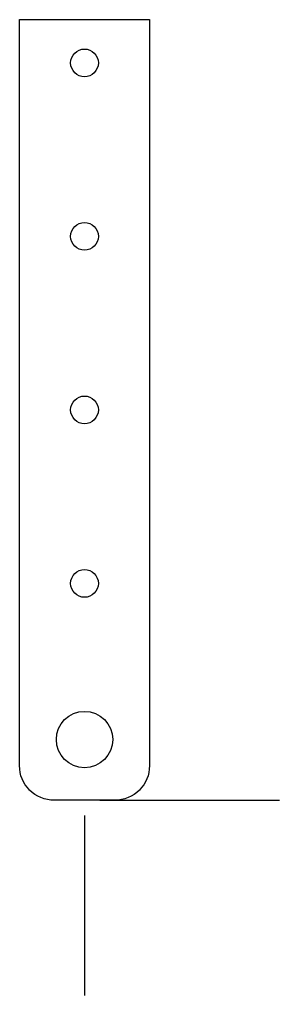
# Model space of a CAD drawing. Header units: millimetres. Extents: x -7 to 22, y -22 to 90.
import ezdxf

# ---------------------------------------------------------------- set-up
doc = ezdxf.new("R2010")
doc.units = ezdxf.units.MM
doc.layers.get('0').update_dxf_attribs({"linetype": 'CONTINUOUS'})

msp = doc.modelspace()

# ---------------------------------------------------------------- linework, layer by layer
for p, q in [((1.75, 0), (22.5, 0)), ((0, -1.75), (0, -22.5))]:
    msp.add_line(p, q)
msp.add_lwpolyline([(3.5, 0), (-3.5, 0, -0.414214), (-7.5, 4), (-7.5, 90), (7.5, 90), (7.5, 4, -0.414214)], format="xyb", close=True)
for centre, radius in [((0, 85), 1.6), ((0, 65), 1.6), ((0, 45), 1.6), ((0, 25), 1.6), ((0, 7), 3.25)]:
    msp.add_circle(centre, radius)

doc.saveas('drawing.dxf')
